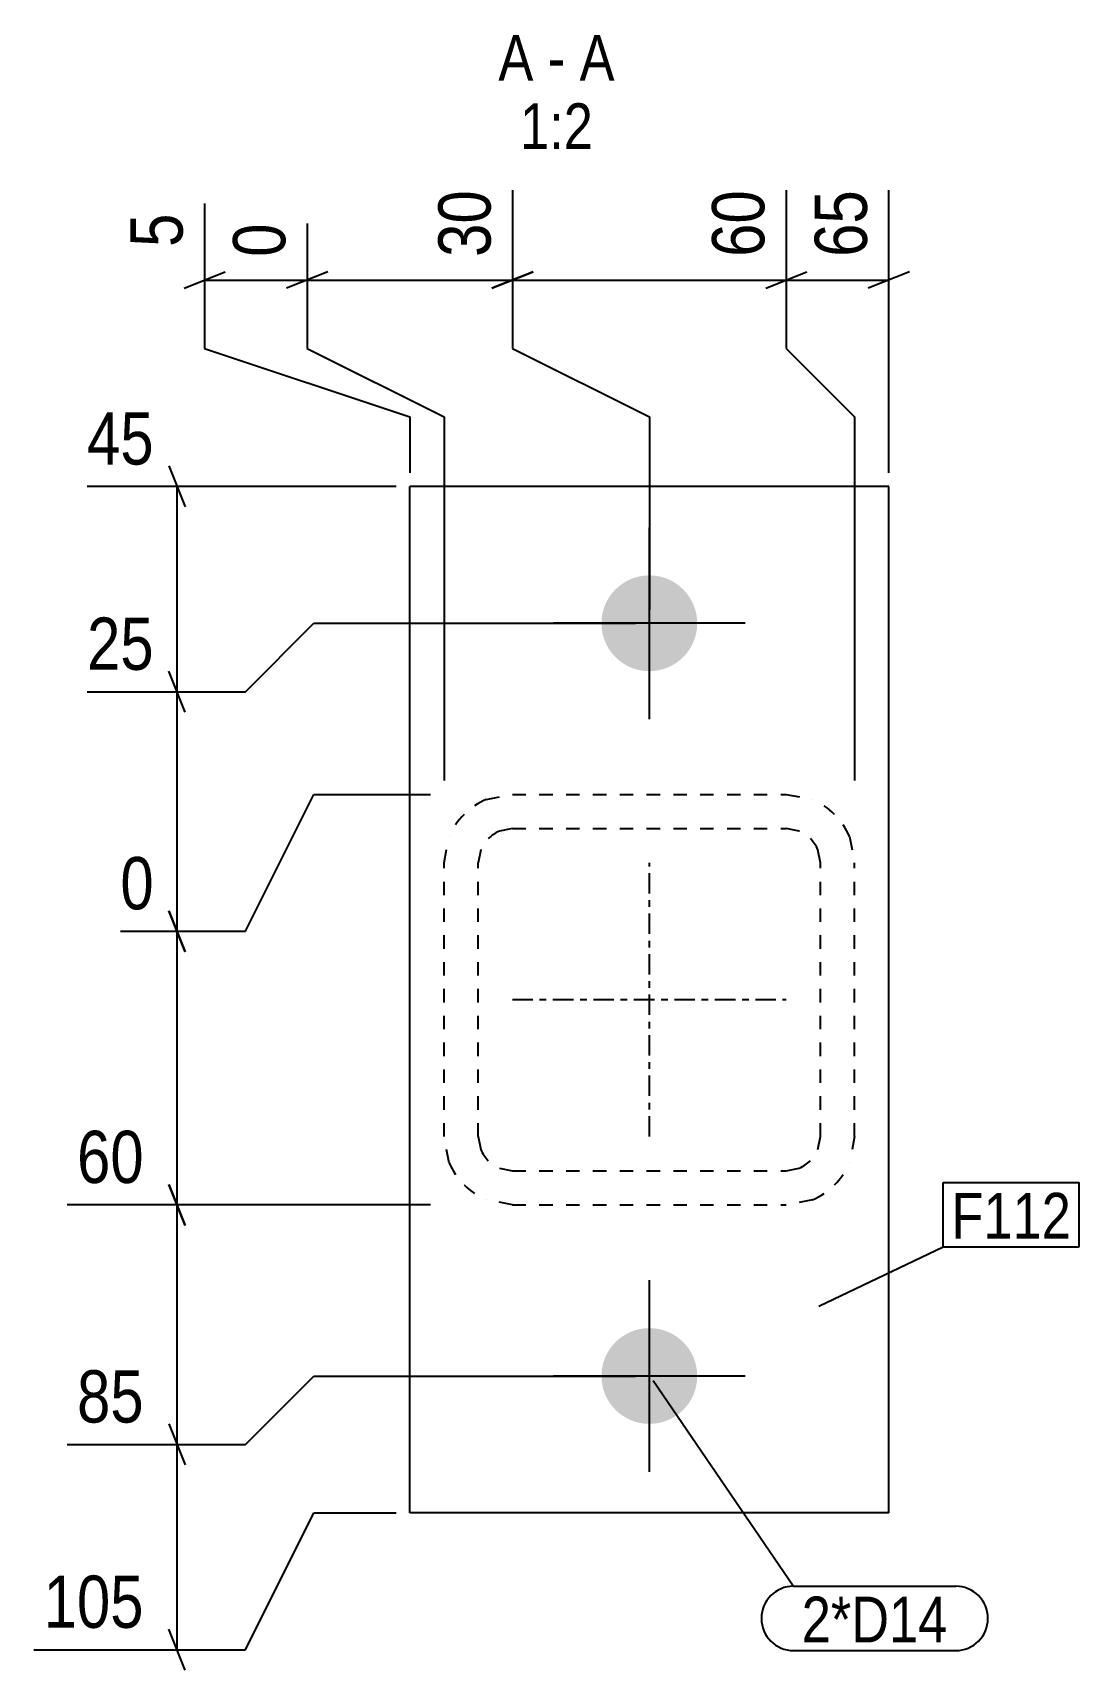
# Model space of a CAD drawing. Header units: millimetres. Extents: x 16 to 28143, y 5 to 650.
# Drawn here: x 6310.9 to 6463.8, y 4.8 to 244.1 of the extents above; entities that cross this region are included whole.
import ezdxf

# ---------------------------------------------------------------- set-up
doc = ezdxf.new("R2010")
doc.units = ezdxf.units.MM
doc.linetypes.add('DXK_LINE_DOT2', pattern=[3.9198, 1.9599, -1.9599])
doc.linetypes.add('DXK_LINE_DOT3', pattern=[5.9187, 2.979, -0.9799, 0.9799, -0.9799])
for name, color, linetype in [('MÅLSÆTNING', 7, 'Continuous'), ('STÅL', 7, 'Continuous'), ('TEKST', 7, 'Continuous')]:
    doc.layers.add(name, color=color, linetype=linetype)
doc.styles.add('Arial Narrow', font='ARIALN.TTF', dxfattribs={"height": 0.2})

msp = doc.modelspace()

# ---------------------------------------------------------------- hatches: boundary and pattern name
at = {"layer": 'STÅL', "linetype": 'Continuous'}
for points in [[(6394.02, 157.8, -1), (6408.02, 157.8, -1)], [(6394.02, 47.8, -1), (6408.02, 47.8, -1)]]:
    msp.add_hatch(color=96, dxfattribs=at).paths.add_polyline_path(points)

# ---------------------------------------------------------------- linework, layer by layer
at = {"layer": 'MÅLSÆTNING', "color": 7, "linetype": 'Continuous'}
for p, q in [((6381.02, 221.1), (6381.02, 197.95)), ((6381.02, 221.1), (6381.02, 197.95)), ((6421.02, 221.1), (6421.02, 197.95)), ((6421.02, 221.1), (6421.02, 197.95)), ((6436.02, 179.8), (6436.02, 221.1)), ((6336.02, 219.14), (6336.02, 197.95)), ((6351.02, 216.22), (6351.02, 197.95)), ((6351.02, 216.22), (6351.02, 197.95)), ((6333.02, 206.75), (6339.02, 209.15)), ((6354.02, 209.15), (6348.02, 206.75)), ((6354.02, 209.15), (6348.02, 206.75)), ((6384.02, 209.15), (6378.02, 206.75)), ((6378.02, 206.75), (6384.02, 209.15)), ((6418.02, 206.75), (6424.02, 209.15)), ((6439.02, 209.15), (6433.02, 206.75)), ((6336.02, 207.95), (6351.02, 207.95)), ((6351.02, 207.95), (6381.02, 207.95)), ((6381.02, 207.95), (6421.02, 207.95)), ((6421.02, 207.95), (6436.02, 207.95)), ((6336.02, 197.95), (6366.02, 187.95)), ((6351.02, 197.95), (6371.02, 187.95)), ((6351.02, 197.95), (6371.02, 187.95)), ((6381.02, 197.95), (6401.02, 187.95)), ((6381.02, 197.95), (6401.02, 187.95)), ((6421.02, 197.95), (6431.02, 187.95)), ((6421.02, 197.95), (6431.02, 187.95)), ((6366.02, 187.95), (6366.02, 179.8)), ((6371.02, 187.95), (6371.02, 134.8)), ((6371.02, 187.95), (6371.02, 134.8)), ((6401.02, 187.95), (6401.02, 159.8)), ((6401.02, 187.95), (6401.02, 159.8)), ((6431.02, 187.95), (6431.02, 134.8)), ((6431.02, 187.95), (6431.02, 134.8)), ((6330.8, 180.8), (6333.2, 174.8)), ((6364.02, 177.8), (6318.85, 177.8)), ((6332, 147.8), (6332, 177.8)), ((6342, 147.8), (6352, 157.8)), ((6342, 147.8), (6352, 157.8)), ((6352, 157.8), (6399.02, 157.8)), ((6352, 157.8), (6399.02, 157.8)), ((6333.2, 144.8), (6330.8, 150.8)), ((6333.2, 144.8), (6330.8, 150.8)), ((6318.85, 147.8), (6342, 147.8)), ((6318.85, 147.8), (6342, 147.8)), ((6332, 112.8), (6332, 147.8)), ((6342, 112.8), (6352, 132.8)), ((6342, 112.8), (6352, 132.8)), ((6352, 132.8), (6369.02, 132.8)), ((6352, 132.8), (6369.02, 132.8)), ((6330.8, 115.8), (6333.2, 109.8)), ((6333.2, 109.8), (6330.8, 115.8)), ((6323.72, 112.8), (6342, 112.8)), ((6323.72, 112.8), (6342, 112.8)), ((6332, 72.8), (6332, 112.8)), ((6330.8, 75.8), (6333.2, 69.8)), ((6333.2, 69.8), (6330.8, 75.8)), ((6369.02, 72.8), (6315.93, 72.8)), ((6369.02, 72.8), (6315.93, 72.8)), ((6332, 37.8), (6332, 72.8)), ((6342, 37.8), (6352, 47.8)), ((6342, 37.8), (6352, 47.8)), ((6352, 47.8), (6399.02, 47.8)), ((6352, 47.8), (6399.02, 47.8)), ((6330.8, 40.8), (6333.2, 34.8)), ((6330.8, 40.8), (6333.2, 34.8)), ((6315.93, 37.8), (6342, 37.8)), ((6315.93, 37.8), (6342, 37.8)), ((6332, 7.8), (6332, 37.8)), ((6342, 7.8), (6352, 27.8)), ((6352, 27.8), (6364.02, 27.8)), ((6333.2, 4.8), (6330.8, 10.8)), ((6311.06, 7.8), (6342, 7.8))]:
    msp.add_line(p, q, dxfattribs=at)
at = {"layer": 'STÅL', "color": 2, "linetype": 'Continuous'}
for p, q in [((6366.02, 27.8), (6366.02, 177.8)), ((6436.02, 177.8), (6366.02, 177.8)), ((6436.02, 27.8), (6436.02, 177.8)), ((6436.02, 27.8), (6366.02, 27.8))]:
    msp.add_line(p, q, dxfattribs=at)
at = {"layer": 'STÅL', "color": 96, "linetype": 'Continuous'}
for p, q in [((6401.02, 143.8), (6401.02, 171.8)), ((6415.02, 157.8), (6387.02, 157.8)), ((6401.02, 33.8), (6401.02, 61.8)), ((6415.02, 47.8), (6387.02, 47.8))]:
    msp.add_line(p, q, dxfattribs=at)
at = {"layer": 'STÅL', "color": 7, "linetype": 'DXK_LINE_DOT2'}
for p, q in [((6377.19, 132.04), (6381.02, 132.8)), ((6381.02, 132.8), (6421.02, 132.8)), ((6421.02, 132.8), (6424.85, 132.04)), ((6381.02, 127.8), (6379.11, 127.42)), ((6381.02, 127.8), (6421.02, 127.8)), ((6422.93, 127.42), (6421.02, 127.8)), ((6371.02, 122.8), (6371.78, 126.63)), ((6376.4, 124.71), (6376.02, 122.8)), ((6426.02, 122.8), (6425.64, 124.71)), ((6430.26, 126.63), (6431.02, 122.8)), ((6371.02, 82.8), (6371.02, 122.8)), ((6376.02, 82.8), (6376.02, 122.8)), ((6426.02, 82.8), (6426.02, 122.8)), ((6431.02, 82.8), (6431.02, 122.8)), ((6371.78, 78.97), (6371.02, 82.8)), ((6376.02, 82.8), (6376.4, 80.89)), ((6425.64, 80.89), (6426.02, 82.8)), ((6431.02, 82.8), (6430.26, 78.97)), ((6379.11, 78.18), (6381.02, 77.8)), ((6381.02, 77.8), (6421.02, 77.8)), ((6421.02, 77.8), (6422.93, 78.18)), ((6381.02, 72.8), (6377.19, 73.56)), ((6381.02, 72.8), (6421.02, 72.8)), ((6424.85, 73.56), (6421.02, 72.8))]:
    msp.add_line(p, q, dxfattribs=at)
at = {"layer": 'STÅL', "color": 7, "linetype": 'DXK_LINE_DOT3'}
for p, q in [((6401.02, 82.8), (6401.02, 122.8)), ((6381.02, 102.8), (6421.02, 102.8))]:
    msp.add_line(p, q, dxfattribs=at)
at = {"layer": 'STÅL', "color": 7, "linetype": 'DXK_LINE_DOT2'}
for centre, radius, start, end in [((6381.02, 122.8), 10, 112.5, 157.5), ((6421.02, 122.8), 10, 22.5, 67.5), ((6381.02, 122.8), 5, 112.5, 157.5), ((6421.02, 122.8), 5, 22.5, 67.5), ((6381.02, 82.8), 10, 202.5, 247.5), ((6381.02, 82.8), 5, 202.5, 247.5), ((6421.02, 82.8), 5, 292.5, 337.5), ((6421.02, 82.8), 10, 292.5, 337.5)]:
    msp.add_arc(centre, radius, start, end, dxfattribs=at)
at = {"layer": 'TEKST', "color": 7, "linetype": 'Continuous'}
for p, q in [((6443.97, 76.08), (6463.84, 76.08)), ((6443.97, 66.68), (6443.97, 76.08)), ((6463.84, 66.68), (6463.84, 76.08)), ((6425.8, 58), (6443.97, 66.68)), ((6443.97, 66.68), (6463.84, 66.68)), ((6401.59, 47.13), (6422.09, 17.08)), ((6422.09, 17.08), (6445.8, 17.08)), ((6422.09, 7.68), (6445.8, 7.68))]:
    msp.add_line(p, q, dxfattribs=at)
for centre, start, end in [((6422.09, 12.38), 90, 270), ((6445.8, 12.38), 270, 90)]:
    msp.add_arc(centre, 4.7, start, end, dxfattribs=at)

# ---------------------------------------------------------------- wipeouts: each hides what was drawn before it
at = {"color": 0, "linetype": 'Continuous'}
for points, layer in [([(6334.42, 219.28), (6323.22, 219.28), (6323.22, 211.2), (6334.42, 211.2)], 'MÅLSÆTNING'), ([(6328.74, 74.4), (6328.74, 85.6), (6315.79, 85.6), (6315.79, 74.4)], 'MÅLSÆTNING'), ([(6328.74, 39.4), (6328.74, 50.6), (6315.79, 50.6), (6315.79, 39.4)], 'MÅLSÆTNING'), ([(6328.74, 9.4), (6328.74, 20.6), (6310.91, 20.6), (6310.91, 9.4)], 'MÅLSÆTNING'), ([(6384.08, 237.1), (6384.08, 244.1), (6378.96, 244.1), (6378.96, 237.1)], 'TEKST'), ([(6388.73, 237.1), (6388.73, 244.1), (6386.18, 244.1), (6386.18, 237.1)], 'TEKST'), ([(6395.94, 237.1), (6395.94, 244.1), (6390.83, 244.1), (6390.83, 237.1)], 'TEKST'), ([(6392.78, 227.1), (6392.78, 234.1), (6382.12, 234.1), (6382.12, 227.1)], 'TEKST')]:
    msp.add_wipeout(points, dxfattribs=at).dxf.layer = layer
at = {"color": 0}
for points in [[(6462.64, 67.88), (6462.64, 74.88), (6445.17, 74.88), (6445.17, 67.88)], [(6444.6, 8.88), (6444.6, 15.88), (6423.29, 15.88), (6423.29, 8.88)]]:
    msp.add_wipeout(points, dxfattribs=at).dxf.layer = 'TEKST'

# ---------------------------------------------------------------- next in the draw order: texts
at = {"layer": 'MÅLSÆTNING', "color": 3, "linetype": 'Continuous', "style": 'Arial Narrow'}
msp.add_text('5', height=7.64, rotation=90.0002, dxfattribs=at).set_placement((6332.82, 212.8))
for s, p in [('60', (6317.39, 76)), ('85', (6317.39, 41)), ('105', (6312.51, 11))]:
    msp.add_text(s, height=7.635, dxfattribs=at).set_placement(p)
at = {"layer": 'TEKST', "color": 3, "linetype": 'Continuous', "style": 'Arial Narrow'}
for s, height, p in [('A', 6.68, (6378.96, 237.1)), ('A', 6.68, (6390.83, 237.1)), ('-', 6.68, (6386.18, 237.1)), ('1:2', 6.681, (6382.12, 227.1))]:
    msp.add_text(s, height=height, dxfattribs=at).set_placement(p)

# ---------------------------------------------------------------- next in the draw order: wipeouts: each hides what was drawn before it
at = {"color": 0, "linetype": 'Continuous'}
for points in [[(6379.42, 222.7), (6368.22, 222.7), (6368.22, 209.75), (6379.42, 209.75)], [(6434.42, 222.7), (6423.22, 222.7), (6423.22, 209.75), (6434.42, 209.75)], [(6349.42, 217.82), (6338.22, 217.82), (6338.22, 209.75), (6349.42, 209.75)], [(6330.2, 179.4), (6330.2, 190.6), (6317.25, 190.6), (6317.25, 179.4)], [(6330.2, 149.4), (6330.2, 160.6), (6317.25, 160.6), (6317.25, 149.4)], [(6330.2, 114.4), (6330.2, 125.6), (6322.12, 125.6), (6322.12, 114.4)]]:
    msp.add_wipeout(points, dxfattribs=at).dxf.layer = 'MÅLSÆTNING'
at = {"color": 0}
for points in [[(6462.64, 67.88), (6462.64, 74.88), (6445.17, 74.88), (6445.17, 67.88)], [(6444.6, 8.88), (6444.6, 15.88), (6423.29, 15.88), (6423.29, 8.88)]]:
    msp.add_wipeout(points, dxfattribs=at).dxf.layer = 'TEKST'

# ---------------------------------------------------------------- next in the draw order: linework, layer by layer
at = {"layer": 'MÅLSÆTNING', "color": 7, "linetype": 'Continuous'}
msp.add_line((6418.02, 206.75), (6424.02, 209.15), dxfattribs=at)

# ---------------------------------------------------------------- next in the draw order: texts
at = {"layer": 'MÅLSÆTNING', "color": 3, "linetype": 'Continuous', "style": 'Arial Narrow'}
for s, height, p in [('30', 7.635, (6377.82, 211.35)), ('65', 7.635, (6432.82, 211.35)), ('0', 7.64, (6347.82, 211.35))]:
    msp.add_text(s, height=height, rotation=90.0002, dxfattribs=at).set_placement(p)
for s, height, p in [('45', 7.635, (6318.85, 181)), ('25', 7.635, (6318.85, 151)), ('0', 7.64, (6323.72, 116))]:
    msp.add_text(s, height=height, dxfattribs=at).set_placement(p)
at = {"layer": 'TEKST', "color": 3, "style": 'Arial Narrow'}
for s, p in [('F112', (6445.17, 67.88)), ('2*D14', (6423.29, 8.88))]:
    msp.add_text(s, height=6.681, dxfattribs=at).set_placement(p)

# ---------------------------------------------------------------- next in the draw order: wipeouts: each hides what was drawn before it
at = {"color": 0, "linetype": 'Continuous'}
msp.add_wipeout([(6419.42, 222.7), (6408.22, 222.7), (6408.22, 209.75), (6419.42, 209.75)], dxfattribs=at).dxf.layer = 'MÅLSÆTNING'

# ---------------------------------------------------------------- next in the draw order: texts
at = {"layer": 'MÅLSÆTNING', "color": 3, "linetype": 'Continuous', "style": 'Arial Narrow'}
msp.add_text('60', height=7.635, rotation=90.0002, dxfattribs=at).set_placement((6417.82, 211.35))

doc.saveas('drawing.dxf')
